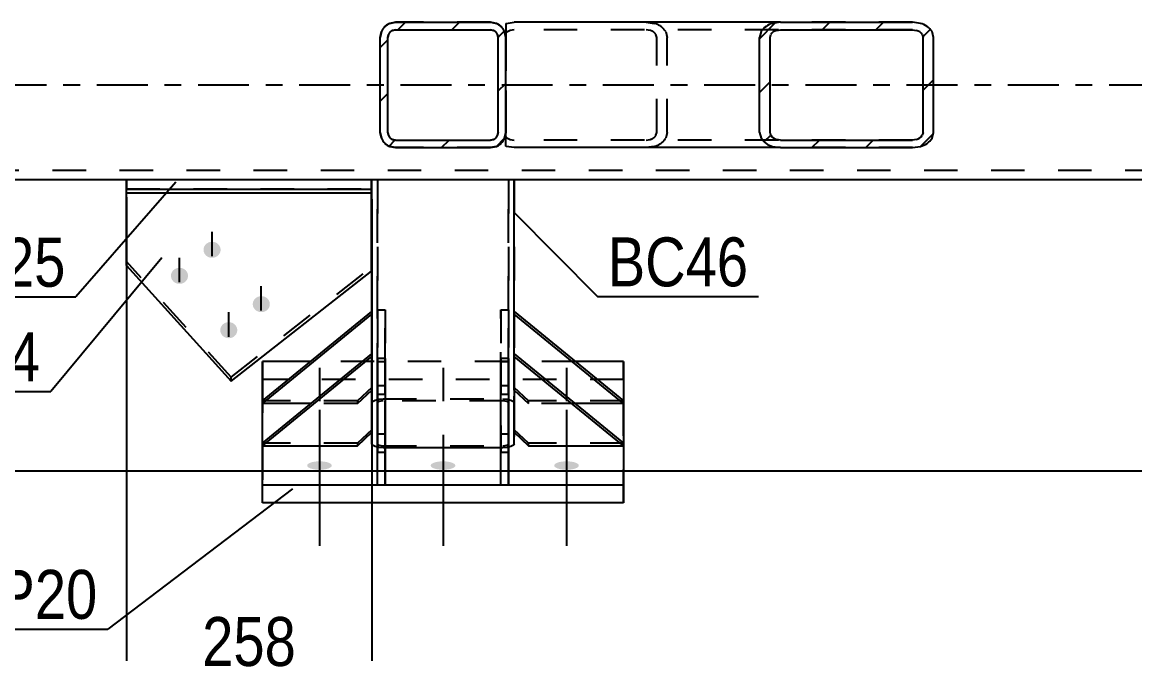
# Model space of a CAD drawing. Header units: millimetres. Extents: x 0 to 841, y 0 to 594.
# Drawn here: x 82.2 to 147.3, y 52.9 to 89.8 of the extents above; entities that cross this region are included whole.
import ezdxf

# ---------------------------------------------------------------- set-up
doc = ezdxf.new("R2010")
doc.units = ezdxf.units.MM
doc.linetypes.add('DXK_LINE_DOT2', pattern=[3.9198, 1.9599, -1.9599])
doc.linetypes.add('DXK_LINE_DOT3', pattern=[5.9187, 2.979, -0.9799, 0.9799, -0.9799])
doc.styles.add('Arial Narrow', font='ARIALN.TTF', dxfattribs={"height": 0.2})

# ---------------------------------------------------------------- blocks, each defined once
blk = doc.blocks.new('Part-761545952-5839 - 5633')
at = {"color": 2, "linetype": 'Continuous'}
for p, q in [((99.078, 69.952), (96.264, 69.952)), ((96.264, 62.732), (96.264, 69.952)), ((117.375, 69.952), (114.561, 69.952)), ((117.375, 69.952), (117.375, 62.732)), ((117.375, 62.732), (96.264, 62.732)), ((96.264, 61.687), (96.264, 62.732)), ((117.375, 62.732), (117.375, 61.687)), ((117.375, 61.687), (96.264, 61.687))]:
    blk.add_line(p, q, dxfattribs=at)
at = {"color": 7, "linetype": 'DXK_LINE_DOT2'}
for p, q in [((96.264, 69.952), (96.264, 68.908)), ((114.561, 69.952), (99.078, 69.952)), ((117.375, 68.908), (117.375, 69.952)), ((117.375, 68.908), (96.264, 68.908)), ((96.264, 68.908), (96.264, 61.687)), ((117.375, 61.687), (117.375, 68.908))]:
    blk.add_line(p, q, dxfattribs=at)
blk = doc.blocks.new('Bolt-761545952-5731 - 5633')
at = {"linetype": 'Continuous'}
for points in [[(99.597, 63.625), (99.447, 63.63), (99.304, 63.646), (99.173, 63.672), (99.061, 63.706), (98.972, 63.748), (98.91, 63.795), (98.879, 63.846), (98.879, 63.897), (98.91, 63.948), (98.972, 63.995), (99.061, 64.037), (99.173, 64.071), (99.304, 64.097), (99.447, 64.113), (99.597, 64.119), (99.747, 64.113), (99.891, 64.097), (100.022, 64.071), (100.134, 64.037), (100.223, 63.995), (100.284, 63.948), (100.316, 63.897), (100.316, 63.846), (100.284, 63.795), (100.223, 63.748), (100.134, 63.706), (100.022, 63.672), (99.891, 63.646), (99.747, 63.63)], [(106.82, 63.625), (106.669, 63.63), (106.526, 63.646), (106.395, 63.672), (106.283, 63.706), (106.194, 63.748), (106.133, 63.795), (106.101, 63.846), (106.101, 63.897), (106.133, 63.948), (106.194, 63.995), (106.283, 64.037), (106.395, 64.071), (106.526, 64.097), (106.669, 64.113), (106.82, 64.119), (106.97, 64.113), (107.113, 64.097), (107.244, 64.071), (107.356, 64.037), (107.445, 63.995), (107.506, 63.948), (107.538, 63.897), (107.538, 63.846), (107.506, 63.795), (107.445, 63.748), (107.356, 63.706), (107.244, 63.672), (107.113, 63.646), (106.97, 63.63)], [(114.042, 63.625), (113.892, 63.63), (113.748, 63.646), (113.617, 63.672), (113.505, 63.706), (113.416, 63.748), (113.355, 63.795), (113.323, 63.846), (113.323, 63.897), (113.355, 63.948), (113.416, 63.995), (113.505, 64.037), (113.617, 64.071), (113.748, 64.097), (113.892, 64.113), (114.042, 64.119), (114.192, 64.113), (114.336, 64.097), (114.466, 64.071), (114.578, 64.037), (114.667, 63.995), (114.729, 63.948), (114.76, 63.897), (114.76, 63.846), (114.729, 63.795), (114.667, 63.748), (114.578, 63.706), (114.466, 63.672), (114.336, 63.646), (114.192, 63.63)]]:
    blk.add_hatch(color=1, dxfattribs=at).paths.add_polyline_path(points)
at = {"color": 1, "linetype": 'DXK_LINE_DOT2'}
for p, q in [((99.597, 69.595), (99.597, 64.113)), ((106.819, 69.595), (106.819, 64.113)), ((114.042, 69.595), (114.041, 64.113)), ((99.597, 67.125), (99.597, 61.643)), ((114.042, 67.125), (114.042, 61.643))]:
    blk.add_line(p, q, dxfattribs=at)
at = {"color": 1, "linetype": 'Continuous'}
for p, q in [((99.597, 64.655), (99.597, 59.173)), ((106.82, 64.655), (106.819, 59.173)), ((114.042, 64.655), (114.042, 59.173))]:
    blk.add_line(p, q, dxfattribs=at)
blk = doc.blocks.new('Part-761545952-5821 - 5633')
at = {"linetype": 'Continuous'}
h = blk.add_hatch(dxfattribs=at)
h.set_pattern_fill('', scale=0.7, style=0, pattern_type=0)
h.set_pattern_definition([(45, (109.938, 82.5347), (-1.57154, 1.57154), [])])
h.paths.add_polyline_path([(109.598, 82.467), (109.938, 82.535), (110.226, 82.727), (110.419, 83.016), (110.487, 83.356), (110.487, 88.912), (110.419, 89.252), (110.226, 89.54), (109.938, 89.733), (109.598, 89.8), (104.042, 89.8), (103.702, 89.733), (103.414, 89.54), (103.221, 89.252), (103.153, 88.912), (103.153, 83.356), (103.221, 83.016), (103.414, 82.727), (103.702, 82.535), (104.042, 82.467)])
h.paths.add_polyline_path([(103.872, 82.945), (103.728, 83.042), (103.632, 83.186), (103.598, 83.356), (103.598, 88.912), (103.632, 89.082), (103.728, 89.226), (103.872, 89.322), (104.042, 89.356), (109.598, 89.356), (109.768, 89.322), (109.912, 89.226), (110.009, 89.082), (110.042, 88.912), (110.042, 83.356), (110.009, 83.186), (109.912, 83.042), (109.768, 82.945), (109.598, 82.912), (104.042, 82.912)])
at = {"color": 7, "linetype": 'DXK_LINE_DOT2'}
for p, q in [((103.702, 89.733), (104.042, 89.8)), ((109.598, 89.8), (104.042, 89.8)), ((109.598, 89.8), (109.938, 89.733)), ((103.153, 88.912), (103.221, 89.251)), ((103.221, 89.251), (103.221, 89.252)), ((104.042, 89.356), (103.872, 89.322)), ((104.042, 89.356), (109.598, 89.356)), ((109.768, 89.322), (109.598, 89.356)), ((110.419, 89.252), (110.486, 88.912)), ((103.153, 83.356), (103.153, 88.912)), ((103.631, 89.081), (103.598, 88.912)), ((103.598, 83.356), (103.598, 88.912)), ((103.631, 89.082), (103.631, 89.081)), ((110.042, 88.912), (110.008, 89.082)), ((110.042, 83.356), (110.042, 88.912)), ((110.486, 83.356), (110.486, 88.912)), ((103.153, 83.355), (103.153, 83.356)), ((103.221, 83.016), (103.153, 83.355)), ((103.598, 83.356), (103.598, 83.355)), ((103.598, 83.355), (103.631, 83.186)), ((110.008, 83.186), (110.042, 83.356)), ((110.486, 83.356), (110.419, 83.016)), ((103.872, 82.945), (104.042, 82.912)), ((104.042, 82.912), (109.598, 82.912)), ((109.598, 82.912), (109.768, 82.945)), ((104.042, 82.467), (103.702, 82.535)), ((109.598, 82.467), (104.042, 82.467)), ((109.938, 82.535), (109.598, 82.467))]:
    blk.add_line(p, q, dxfattribs=at)
at = {"color": 2, "linetype": 'Continuous'}
for p, q in [((104.042, 89.8), (103.702, 89.733)), ((104.042, 89.8), (104.042, 89.8)), ((104.042, 89.8), (109.598, 89.8)), ((109.598, 89.8), (109.598, 89.8)), ((109.938, 89.733), (109.598, 89.8)), ((103.221, 89.252), (103.153, 88.912)), ((103.872, 89.322), (104.042, 89.356)), ((104.042, 89.356), (104.042, 89.356)), ((104.042, 89.356), (109.598, 89.356)), ((109.598, 89.356), (109.598, 89.356)), ((109.598, 89.356), (109.768, 89.322)), ((110.487, 88.912), (110.419, 89.252)), ((103.153, 88.912), (103.153, 88.912)), ((103.153, 83.356), (103.153, 88.912)), ((103.598, 88.912), (103.632, 89.082)), ((103.598, 88.912), (103.598, 88.912)), ((103.598, 83.356), (103.598, 88.912)), ((110.009, 89.082), (110.042, 88.912)), ((110.042, 88.912), (110.042, 88.912)), ((110.042, 83.356), (110.042, 88.912)), ((110.487, 88.912), (110.486, 88.912)), ((110.487, 83.356), (110.487, 88.912)), ((103.153, 83.356), (103.153, 83.356)), ((103.153, 83.356), (103.221, 83.016)), ((103.598, 83.356), (103.598, 83.356)), ((103.632, 83.186), (103.598, 83.356)), ((110.042, 83.356), (110.009, 83.186)), ((110.042, 83.356), (110.042, 83.356)), ((110.419, 83.016), (110.487, 83.356)), ((110.487, 83.356), (110.486, 83.356)), ((104.042, 82.912), (103.872, 82.945)), ((104.042, 82.912), (104.042, 82.912)), ((104.042, 82.912), (109.598, 82.912)), ((109.768, 82.945), (109.598, 82.912)), ((109.598, 82.912), (109.598, 82.912)), ((103.702, 82.535), (104.042, 82.467)), ((104.042, 82.467), (104.042, 82.467)), ((104.042, 82.467), (109.598, 82.467)), ((109.598, 82.467), (109.938, 82.535)), ((109.598, 82.467), (109.598, 82.467))]:
    blk.add_line(p, q, dxfattribs=at)
at = {"color": 7, "linetype": 'DXK_LINE_DOT3'}
blk.add_line((106.82, 86.134), (106.82, 86.134), dxfattribs=at)
at = {"color": 7, "linetype": 'DXK_LINE_DOT2'}
for centre, radius, start, end in [((104.042, 88.912), 0.889, 112.5, 157.5), ((104.042, 88.912), 0.444, 112.5, 157.5), ((109.598, 88.912), 0.444, 22.5, 67.5), ((109.598, 88.912), 0.889, 22.5, 67.5), ((104.042, 83.356), 0.889, 202.5, 247.5), ((104.042, 83.356), 0.444, 202.5, 247.5), ((109.598, 83.356), 0.444, 292.5, 337.5), ((109.598, 83.356), 0.889, 292.5, 337.5)]:
    blk.add_arc(centre, radius, start, end, dxfattribs=at)
at = {"color": 2, "linetype": 'Continuous'}
for centre, radius, start, end in [((104.042, 88.912), 0.889, 112.5, 157.5), ((104.042, 88.912), 0.444, 112.5, 157.5), ((109.598, 88.912), 0.444, 22.5, 67.5), ((109.598, 88.912), 0.889, 22.5, 67.5), ((104.042, 83.356), 0.889, 202.5, 247.5), ((104.042, 83.356), 0.444, 202.5, 247.5), ((109.598, 83.356), 0.444, 292.5, 337.5), ((109.598, 83.356), 0.889, 292.5, 337.5)]:
    blk.add_arc(centre, radius, start, end, dxfattribs=at)
blk = doc.blocks.new('Part-761545952-5708 - 5633')
at = {"color": 2, "linetype": 'Continuous'}
for p, q in [((96.264, 67.653), (102.653, 72.873)), ((96.264, 67.501), (102.653, 72.721)), ((96.264, 67.501), (96.264, 67.653)), ((99.101, 67.501), (96.264, 67.501))]:
    blk.add_line(p, q, dxfattribs=at)
at = {"color": 7, "linetype": 'DXK_LINE_DOT2'}
for p, q in [((102.653, 72.873), (102.653, 68.436)), ((102.653, 72.873), (102.653, 72.721)), ((102.653, 68.284), (102.653, 72.721)), ((102.653, 68.436), (101.819, 67.653)), ((102.653, 68.436), (102.653, 68.284)), ((101.819, 67.653), (96.264, 67.653)), ((101.819, 67.501), (102.653, 68.284)), ((101.819, 67.653), (101.819, 67.501)), ((101.819, 67.501), (99.101, 67.501))]:
    blk.add_line(p, q, dxfattribs=at)
blk = doc.blocks.new('Part-761545952-5713 - 5633')
at = {"color": 2, "linetype": 'Continuous'}
for p, q in [((96.264, 65.183), (102.653, 70.403)), ((96.264, 65.031), (102.653, 70.251)), ((102.653, 70.251), (102.653, 70.365)), ((102.653, 65.814), (102.653, 70.251)), ((101.819, 65.031), (102.653, 65.814)), ((96.264, 65.183), (96.264, 65.031)), ((96.264, 65.031), (101.819, 65.031))]:
    blk.add_line(p, q, dxfattribs=at)
at = {"color": 7, "linetype": 'DXK_LINE_DOT2'}
for p, q in [((102.653, 70.403), (102.653, 65.966)), ((102.653, 65.966), (101.819, 65.183)), ((102.653, 65.966), (102.653, 65.814)), ((101.819, 65.183), (96.264, 65.183)), ((101.819, 65.183), (101.819, 65.031))]:
    blk.add_line(p, q, dxfattribs=at)
blk = doc.blocks.new('Part-761545952-5718 - 5633')
at = {"color": 2, "linetype": 'Continuous'}
for p, q in [((110.986, 72.873), (117.375, 67.653)), ((117.375, 67.501), (110.986, 72.721)), ((117.375, 67.501), (117.375, 67.653)), ((117.375, 67.501), (114.538, 67.501))]:
    blk.add_line(p, q, dxfattribs=at)
at = {"color": 7, "linetype": 'DXK_LINE_DOT2'}
for p, q in [((110.986, 72.721), (110.986, 72.873)), ((110.986, 68.436), (110.986, 72.873)), ((110.986, 72.721), (110.986, 68.284)), ((110.986, 68.284), (110.986, 68.436)), ((111.819, 67.653), (110.986, 68.436)), ((110.986, 68.284), (111.819, 67.501)), ((111.819, 67.501), (111.819, 67.653)), ((117.375, 67.653), (111.819, 67.653)), ((114.538, 67.501), (111.819, 67.501))]:
    blk.add_line(p, q, dxfattribs=at)
blk = doc.blocks.new('Part-761545952-5723 - 5633')
at = {"color": 2, "linetype": 'Continuous'}
for p, q in [((110.986, 70.403), (117.375, 65.183)), ((110.986, 70.251), (110.986, 70.365)), ((110.986, 70.251), (110.986, 65.814)), ((117.375, 65.031), (110.986, 70.251)), ((110.986, 65.814), (111.819, 65.031)), ((117.375, 65.031), (117.375, 65.183)), ((111.819, 65.031), (117.375, 65.031))]:
    blk.add_line(p, q, dxfattribs=at)
at = {"color": 7, "linetype": 'DXK_LINE_DOT2'}
for p, q in [((110.986, 70.365), (110.986, 70.403)), ((110.986, 65.966), (110.986, 70.403)), ((110.986, 65.814), (110.986, 65.966)), ((111.819, 65.183), (110.986, 65.966)), ((111.819, 65.031), (111.819, 65.183)), ((117.375, 65.183), (111.819, 65.183))]:
    blk.add_line(p, q, dxfattribs=at)
blk = doc.blocks.new('Part-761545952-5728 - 5633')
at = {"color": 2, "linetype": 'Continuous'}
for p, q in [((110.653, 70.137), (110.208, 70.137)), ((110.208, 62.731), (110.208, 70.137)), ((110.653, 70.137), (110.653, 62.731)), ((110.653, 62.731), (110.208, 62.731))]:
    blk.add_line(p, q, dxfattribs=at)
at = {"color": 7, "linetype": 'DXK_LINE_DOT2'}
for p, q in [((110.208, 70.137), (110.208, 65.7)), ((110.653, 65.7), (110.653, 70.137)), ((110.653, 65.7), (110.208, 65.7)), ((110.208, 65.7), (110.208, 64.631)), ((110.653, 64.631), (110.653, 65.7)), ((110.653, 64.631), (110.208, 64.631)), ((110.208, 62.731), (110.208, 64.631)), ((110.653, 62.731), (110.653, 64.631))]:
    blk.add_line(p, q, dxfattribs=at)
blk = doc.blocks.new('Bolt-761545952-5805 - 5633')
at = {"linetype": 'Continuous'}
for points in [[(93.315, 76.961), (93.419, 76.951), (93.519, 76.921), (93.609, 76.872), (93.687, 76.806), (93.748, 76.726), (93.791, 76.637), (93.813, 76.541), (93.813, 76.442), (93.791, 76.346), (93.748, 76.257), (93.687, 76.177), (93.609, 76.111), (93.519, 76.062), (93.419, 76.032), (93.315, 76.022), (93.212, 76.032), (93.112, 76.062), (93.022, 76.111), (92.944, 76.177), (92.882, 76.257), (92.84, 76.346), (92.818, 76.442), (92.818, 76.541), (92.84, 76.637), (92.882, 76.726), (92.944, 76.806), (93.022, 76.872), (93.112, 76.921), (93.212, 76.951)], [(91.412, 75.438), (91.516, 75.428), (91.615, 75.398), (91.706, 75.349), (91.783, 75.283), (91.845, 75.204), (91.887, 75.114), (91.909, 75.018), (91.909, 74.92), (91.887, 74.823), (91.845, 74.734), (91.783, 74.654), (91.706, 74.589), (91.615, 74.539), (91.516, 74.509), (91.412, 74.499), (91.308, 74.509), (91.209, 74.539), (91.118, 74.589), (91.04, 74.654), (90.979, 74.734), (90.936, 74.823), (90.915, 74.92), (90.915, 75.018), (90.936, 75.114), (90.979, 75.204), (91.04, 75.283), (91.118, 75.349), (91.209, 75.398), (91.308, 75.428)], [(96.197, 73.781), (96.3, 73.771), (96.4, 73.741), (96.49, 73.692), (96.568, 73.626), (96.63, 73.546), (96.672, 73.457), (96.694, 73.361), (96.694, 73.262), (96.672, 73.166), (96.63, 73.076), (96.568, 72.997), (96.49, 72.931), (96.4, 72.882), (96.3, 72.852), (96.197, 72.842), (96.093, 72.852), (95.993, 72.882), (95.903, 72.931), (95.825, 72.997), (95.764, 73.076), (95.721, 73.166), (95.699, 73.262), (95.699, 73.361), (95.721, 73.457), (95.764, 73.546), (95.825, 73.626), (95.903, 73.692), (95.993, 73.741), (96.093, 73.771)], [(94.293, 72.258), (94.397, 72.248), (94.496, 72.218), (94.587, 72.169), (94.664, 72.103), (94.726, 72.023), (94.768, 71.934), (94.79, 71.838), (94.79, 71.739), (94.768, 71.643), (94.726, 71.554), (94.664, 71.474), (94.587, 71.408), (94.496, 71.359), (94.397, 71.329), (94.293, 71.319), (94.189, 71.329), (94.09, 71.359), (93.999, 71.408), (93.921, 71.474), (93.86, 71.554), (93.817, 71.643), (93.796, 71.739), (93.796, 71.838), (93.817, 71.934), (93.86, 72.023), (93.921, 72.103), (93.999, 72.169), (94.09, 72.218), (94.189, 72.248)]]:
    blk.add_hatch(color=1, dxfattribs=at).paths.add_polyline_path(points)
at = {"color": 1, "linetype": 'Continuous'}
for p, q in [((93.315, 76.111), (93.315, 77.537)), ((91.412, 74.589), (91.412, 76.014)), ((96.197, 72.931), (96.197, 74.356)), ((94.293, 71.409), (94.293, 72.834))]:
    blk.add_line(p, q, dxfattribs=at)
blk = doc.blocks.new('Part-761545952-5773 - 5633')
at = {"color": 2, "linetype": 'Continuous'}
for p, q in [((103.431, 70.137), (102.986, 70.137)), ((102.986, 62.731), (102.986, 70.137)), ((103.431, 70.137), (103.431, 62.731)), ((103.431, 62.731), (102.986, 62.731))]:
    blk.add_line(p, q, dxfattribs=at)
at = {"color": 7, "linetype": 'DXK_LINE_DOT2'}
for p, q in [((102.986, 70.137), (102.986, 65.7)), ((103.431, 65.7), (103.431, 70.137)), ((103.431, 65.7), (102.986, 65.7)), ((102.986, 65.7), (102.986, 64.631)), ((103.431, 64.631), (103.431, 65.7)), ((103.431, 64.631), (102.986, 64.631)), ((102.986, 62.731), (102.986, 64.631)), ((103.431, 62.731), (103.431, 64.631))]:
    blk.add_line(p, q, dxfattribs=at)
blk = doc.blocks.new('Part-761545952-5778 - 5633')
at = {"color": 7, "linetype": 'DXK_LINE_DOT2'}
for p, q in [((110.208, 68.55), (110.208, 72.987)), ((110.208, 72.987), (110.208, 69.952)), ((110.208, 72.987), (110.653, 72.987)), ((110.653, 72.987), (110.653, 68.55)), ((110.653, 69.952), (110.653, 72.987)), ((110.208, 69.952), (110.208, 68.052)), ((110.208, 69.952), (110.653, 69.952)), ((110.653, 68.052), (110.653, 69.952)), ((110.208, 68.052), (110.208, 68.55)), ((110.208, 68.55), (110.653, 68.55)), ((110.653, 68.55), (110.653, 68.052)), ((110.208, 68.052), (110.653, 68.052))]:
    blk.add_line(p, q, dxfattribs=at)
blk = doc.blocks.new('Part-761545952-5783 - 5633')
at = {"color": 7, "linetype": 'DXK_LINE_DOT2'}
for p, q in [((102.986, 68.55), (102.986, 72.987)), ((102.986, 72.987), (102.986, 69.952)), ((102.986, 72.987), (103.43, 72.987)), ((103.43, 72.987), (103.43, 68.55)), ((103.43, 69.952), (103.43, 72.987)), ((102.986, 69.952), (102.986, 68.052)), ((102.986, 69.952), (103.43, 69.952)), ((103.43, 68.052), (103.43, 69.952)), ((102.986, 68.052), (102.986, 68.55)), ((102.986, 68.55), (103.43, 68.55)), ((103.43, 68.55), (103.43, 68.052)), ((102.986, 68.052), (103.43, 68.052))]:
    blk.add_line(p, q, dxfattribs=at)
blk = doc.blocks.new('Part-761545952-5789 - 5633')
at = {"color": 7, "linetype": 'DXK_LINE_DOT2'}
for p, q in [((88.311, 80.023), (88.311, 80.051)), ((88.311, 80.051), (102.635, 80.051)), ((88.311, 80.023), (88.311, 80.051)), ((102.635, 80.023), (102.635, 80.051)), ((102.635, 80.023), (102.635, 80.051)), ((94.433, 69.043), (88.311, 75.801)), ((94.433, 69.043), (102.635, 75.472)), ((94.433, 68.815), (94.433, 69.043))]:
    blk.add_line(p, q, dxfattribs=at)
at = {"color": 2, "linetype": 'Continuous'}
for p, q in [((88.311, 75.573), (88.311, 80.023)), ((102.635, 75.244), (102.635, 80.023)), ((88.311, 79.823), (102.635, 79.823)), ((88.311, 75.573), (94.433, 68.815)), ((94.433, 68.815), (102.635, 75.244))]:
    blk.add_line(p, q, dxfattribs=at)
blk = doc.blocks.new('Part-761545952-5804 - 5633')
at = {"color": 2, "linetype": 'Continuous'}
for p, q in [((88.311, 80.023), (88.311, 80.578)), ((102.635, 80.023), (88.311, 80.023)), ((102.635, 80.578), (102.635, 80.023)), ((102.635, 80.023), (102.635, 80.023))]:
    blk.add_line(p, q, dxfattribs=at)
at = {"color": 7, "linetype": 'DXK_LINE_DOT2'}
for p, q in [((102.635, 80.578), (88.311, 80.578)), ((88.311, 80.578), (88.311, 80.023)), ((102.635, 80.023), (102.635, 80.578)), ((102.635, 80.578), (102.635, 80.578))]:
    blk.add_line(p, q, dxfattribs=at)
blk = doc.blocks.new('Part-761545952-5815 - 5633')
at = {"color": 2, "linetype": 'Continuous'}
for p, q in [((102.653, 70.365), (102.653, 80.578)), ((110.986, 70.365), (110.986, 80.578)), ((102.653, 65.145), (102.653, 65.814)), ((110.986, 65.145), (110.986, 65.814)), ((102.704, 65.057), (102.653, 65.145)), ((102.848, 64.983), (102.704, 65.057)), ((110.935, 65.057), (110.791, 64.983)), ((110.986, 65.145), (110.935, 65.057)), ((102.986, 64.952), (102.848, 64.983)), ((110.208, 64.917), (103.431, 64.917)), ((110.791, 64.983), (110.653, 64.952))]:
    blk.add_line(p, q, dxfattribs=at)
at = {"color": 7, "linetype": 'DXK_LINE_DOT2'}
for p, q in [((110.986, 80.578), (102.653, 80.578)), ((102.653, 67.539), (102.653, 80.578)), ((102.986, 65.145), (102.986, 80.578)), ((102.986, 80.578), (102.986, 67.539)), ((110.653, 65.145), (110.653, 80.578)), ((110.653, 80.578), (110.653, 67.539)), ((110.986, 80.578), (110.986, 80.578)), ((110.986, 80.578), (110.986, 67.539)), ((102.653, 65.814), (102.653, 70.365)), ((110.986, 65.814), (110.986, 70.365)), ((102.703, 67.626), (102.848, 67.7)), ((102.848, 67.7), (103.064, 67.75)), ((103.064, 67.75), (103.319, 67.767)), ((103.319, 67.653), (103.192, 67.644)), ((103.319, 67.767), (110.319, 67.767)), ((110.319, 67.653), (103.319, 67.653)), ((110.319, 67.767), (110.574, 67.75)), ((110.447, 67.644), (110.319, 67.653)), ((110.574, 67.75), (110.791, 67.7)), ((110.791, 67.7), (110.935, 67.626)), ((102.653, 67.539), (102.703, 67.626)), ((102.653, 65.145), (102.653, 67.539)), ((103.011, 67.582), (102.986, 67.539)), ((102.986, 67.539), (102.986, 65.145)), ((103.084, 67.619), (103.011, 67.582)), ((103.192, 67.644), (103.084, 67.619)), ((110.555, 67.619), (110.447, 67.644)), ((110.627, 67.582), (110.555, 67.619)), ((110.653, 67.539), (110.627, 67.582)), ((110.653, 67.539), (110.653, 65.145)), ((110.935, 67.626), (110.986, 67.539)), ((110.986, 67.539), (110.986, 65.145)), ((102.986, 65.145), (103.012, 65.101)), ((103.012, 65.101), (103.084, 65.064)), ((103.084, 65.064), (103.192, 65.039)), ((110.447, 65.039), (110.555, 65.064)), ((110.555, 65.064), (110.627, 65.101)), ((110.627, 65.101), (110.653, 65.145)), ((103.064, 64.934), (102.986, 64.952)), ((103.319, 64.917), (103.064, 64.934)), ((103.192, 65.039), (103.319, 65.031)), ((103.319, 65.031), (110.319, 65.031)), ((103.431, 64.917), (103.319, 64.917)), ((110.319, 64.917), (110.208, 64.917)), ((110.319, 65.031), (110.447, 65.039)), ((110.575, 64.934), (110.319, 64.917)), ((110.653, 64.952), (110.575, 64.934))]:
    blk.add_line(p, q, dxfattribs=at)
blk = doc.blocks.new('Part-761545952-5855 - 5633')
at = {"linetype": 'Continuous'}
h = blk.add_hatch(dxfattribs=at)
h.set_pattern_fill('', scale=0.7, style=0, pattern_type=0)
h.set_pattern_definition([(45, (134.7435, 82.5347), (-1.57154, 1.57154), [])])
h.paths.add_polyline_path([(134.271, 82.467), (134.743, 82.535), (135.144, 82.727), (135.411, 83.016), (135.505, 83.356), (135.505, 88.912), (135.411, 89.252), (135.144, 89.54), (134.743, 89.733), (134.271, 89.8), (126.559, 89.8), (126.087, 89.733), (125.686, 89.54), (125.419, 89.252), (125.325, 88.912), (125.325, 83.356), (125.419, 83.016), (125.686, 82.727), (126.087, 82.535), (126.559, 82.467)])
h.paths.add_polyline_path([(126.323, 82.945), (126.123, 83.042), (125.989, 83.186), (125.942, 83.356), (125.942, 88.912), (125.989, 89.082), (126.123, 89.226), (126.323, 89.322), (126.559, 89.356), (134.271, 89.356), (134.507, 89.322), (134.708, 89.226), (134.841, 89.082), (134.888, 88.912), (134.888, 83.356), (134.841, 83.186), (134.708, 83.042), (134.507, 82.945), (134.271, 82.912), (126.559, 82.912)])
at = {"color": 2, "linetype": 'Continuous'}
for p, q in [((110.515, 89.733), (110.987, 89.8)), ((126.559, 89.8), (110.987, 89.8)), ((126.559, 89.8), (126.087, 89.733)), ((126.559, 89.8), (134.271, 89.8)), ((134.743, 89.733), (134.271, 89.8)), ((110.486, 89.719), (110.515, 89.733)), ((110.486, 89.719), (110.486, 88.913)), ((125.419, 89.252), (125.325, 88.912)), ((126.323, 89.322), (126.559, 89.356)), ((126.559, 89.356), (134.271, 89.356)), ((134.271, 89.356), (134.507, 89.322)), ((135.505, 88.912), (135.411, 89.252)), ((125.325, 83.356), (125.325, 88.912)), ((125.942, 88.912), (125.989, 89.082)), ((125.942, 83.356), (125.942, 88.912)), ((134.841, 89.082), (134.888, 88.912)), ((134.888, 83.356), (134.888, 88.912)), ((135.505, 83.356), (135.505, 88.912)), ((110.486, 82.727), (110.486, 83.355)), ((125.325, 83.356), (125.419, 83.016)), ((125.989, 83.186), (125.942, 83.356)), ((134.888, 83.356), (134.841, 83.186)), ((135.411, 83.016), (135.505, 83.356)), ((110.486, 82.549), (110.486, 82.727)), ((126.559, 82.912), (126.323, 82.945)), ((126.559, 82.912), (134.271, 82.912)), ((134.507, 82.945), (134.271, 82.912)), ((110.515, 82.535), (110.486, 82.549)), ((110.987, 82.467), (110.515, 82.535)), ((126.559, 82.467), (110.987, 82.467)), ((126.087, 82.535), (126.559, 82.467)), ((126.559, 82.467), (134.271, 82.467)), ((134.271, 82.467), (134.743, 82.535))]:
    blk.add_line(p, q, dxfattribs=at)
at = {"color": 7, "linetype": 'DXK_LINE_DOT2'}
for p, q in [((118.7, 89.8), (119.172, 89.733)), ((134.271, 89.8), (126.559, 89.8)), ((110.486, 89.719), (110.486, 82.549)), ((110.551, 89.226), (110.486, 89.156)), ((110.751, 89.322), (110.551, 89.226)), ((110.987, 89.356), (110.751, 89.322)), ((134.271, 89.356), (110.987, 89.356)), ((118.936, 89.322), (118.7, 89.356)), ((119.84, 89.252), (119.934, 88.912)), ((110.486, 88.913), (110.486, 83.355)), ((119.317, 88.912), (119.27, 89.082)), ((119.317, 83.356), (119.317, 88.912)), ((119.934, 83.356), (119.934, 88.912)), ((119.27, 83.186), (119.317, 83.356)), ((119.934, 83.356), (119.84, 83.016)), ((110.486, 83.111), (110.551, 83.042)), ((110.551, 83.042), (110.751, 82.945)), ((110.751, 82.945), (110.987, 82.912)), ((134.271, 82.912), (110.987, 82.912)), ((118.7, 82.912), (118.936, 82.945)), ((119.172, 82.535), (118.7, 82.467)), ((134.271, 82.467), (126.559, 82.467))]:
    blk.add_line(p, q, dxfattribs=at)
for centre, radius, start, end in [((118.797, 88.777), 0.563, 32.7838, 75.68218), ((118.894, 88.642), 1.125, 32.7838, 75.68218), ((118.797, 83.491), 0.563, 284.31782, 327.2162), ((118.894, 83.625), 1.125, 284.31782, 327.2162)]:
    blk.add_arc(centre, radius, start, end, dxfattribs=at)
at = {"color": 2, "linetype": 'Continuous'}
for centre, radius, start, end in [((126.365, 88.642), 1.125, 104.31777, 147.21613), ((126.462, 88.777), 0.563, 104.31777, 147.21613), ((134.368, 88.777), 0.563, 32.78387, 75.68223), ((134.465, 88.642), 1.125, 32.78387, 75.68223), ((126.365, 83.625), 1.125, 212.78387, 255.68223), ((126.462, 83.491), 0.563, 212.78387, 255.68223), ((134.368, 83.491), 0.563, 284.31777, 327.21613), ((134.465, 83.625), 1.125, 284.31777, 327.21613)]:
    blk.add_arc(centre, radius, start, end, dxfattribs=at)
blk = doc.blocks.new('Part-761545952-5869 - 5633')
at = {"color": 7, "linetype": 'DXK_LINE_DOT3'}
blk.add_line((68.821, 86.134), (297.617, 86.134), dxfattribs=at)
at = {"color": 7, "linetype": 'DXK_LINE_DOT2'}
blk.add_line((297.617, 81.134), (68.821, 81.134), dxfattribs=at)
at = {"color": 2, "linetype": 'Continuous'}
blk.add_line((297.617, 80.578), (68.821, 80.578), dxfattribs=at)
blk = doc.blocks.new('StraightDimension-761545952-6006 - 5633')
at = {"color": 7, "linetype": 'Continuous'}
for p, q in [((50.944, 79.578), (50.944, 48.397)), ((88.311, 79.578), (88.311, 48.397)), ((52.444, 51.397), (49.444, 50.197)), ((86.811, 50.197), (89.811, 51.397)), ((50.944, 50.797), (88.311, 50.797))]:
    blk.add_line(p, q, dxfattribs=at)
at = {"color": 0}
blk.add_wipeout([(73.884, 51.547), (73.884, 55.747), (65.371, 55.747), (65.371, 51.547)], dxfattribs=at)
at = {"color": 3, "style": 'Arial Narrow'}
blk.add_text('1120', height=2.8633, dxfattribs=at).set_placement((65.971, 52.147))
blk = doc.blocks.new('StraightDimension-761545952-6016 - 5633')
at = {"color": 7, "linetype": 'Continuous'}
blk.add_line((102.653, 79.45), (102.653, 48.397), dxfattribs=at)
blk = doc.blocks.new('StraightDimension-761545952-6029 - 5633')
at = {"color": 7, "linetype": 'Continuous'}
for p, q in [((88.311, 79.578), (88.311, 48.397)), ((102.653, 79.45), (102.653, 48.397)), ((89.811, 51.397), (86.811, 50.197)), ((101.153, 50.197), (104.153, 51.397)), ((88.311, 50.797), (102.653, 50.797))]:
    blk.add_line(p, q, dxfattribs=at)
at = {"color": 0}
blk.add_wipeout([(98.824, 51.547), (98.824, 55.747), (92.14, 55.747), (92.14, 51.547)], dxfattribs=at)
at = {"color": 3, "style": 'Arial Narrow'}
blk.add_text('258', height=2.8633, dxfattribs=at).set_placement((92.74, 52.147))
blk = doc.blocks.new('StraightDimension-761545952-8992 - 5633')
at = {"color": 7, "linetype": 'Continuous'}
blk.add_line((50.943, 63.557), (315.494, 63.557), dxfattribs=at)
blk = doc.blocks.new('Mark-761545952-5811 - 5633')
at = {"color": 30, "linetype": 'Continuous'}
for p, q in [((110.986, 78.667), (115.852, 73.752)), ((115.852, 73.752), (125.272, 73.752))]:
    blk.add_line(p, q, dxfattribs=at)
at = {"color": 0}
blk.add_wipeout([(124.672, 74.352), (124.672, 77.352), (116.452, 77.352), (116.452, 74.352)], dxfattribs=at)
blk.add_wipeout([(124.672, 74.352), (124.672, 77.352), (116.452, 77.352), (116.452, 74.352)], dxfattribs=at)
at = {"color": 3, "style": 'Arial Narrow'}
blk.add_text('BC46', height=2.8633, dxfattribs=at).set_placement((116.452, 74.352))
blk = doc.blocks.new('Mark-761545952-5800 - 5633')
at = {"color": 30, "linetype": 'Continuous'}
for p in [(91.189, 80.451), (74.657, 73.731)]:
    blk.add_line(p, (85.361, 73.731), dxfattribs=at)
at = {"color": 0}
blk.add_wipeout([(84.761, 74.331), (84.761, 77.331), (75.257, 77.331), (75.257, 74.331)], dxfattribs=at)
blk.add_wipeout([(84.761, 74.331), (84.761, 77.331), (75.257, 77.331), (75.257, 74.331)], dxfattribs=at)
at = {"color": 3, "style": 'Arial Narrow'}
blk.add_text('PL725', height=2.8633, dxfattribs=at).set_placement((75.257, 74.331))
blk = doc.blocks.new('Mark-761545952-5835 - 5633')
at = {"color": 30, "linetype": 'Continuous'}
for p in [(98.021, 62.512), (77.979, 54.305)]:
    blk.add_line(p, (87.218, 54.305), dxfattribs=at)
at = {"color": 0}
blk.add_wipeout([(86.618, 54.905), (86.618, 57.905), (78.579, 57.905), (78.579, 54.905)], dxfattribs=at)
blk.add_wipeout([(86.618, 54.905), (86.618, 57.905), (78.579, 57.905), (78.579, 54.905)], dxfattribs=at)
at = {"color": 3, "style": 'Arial Narrow'}
blk.add_text('SP20', height=2.8633, dxfattribs=at).set_placement((78.579, 54.905))
blk = doc.blocks.new('Mark-761545952-24012 - 5633')
at = {"color": 30, "linetype": 'Continuous'}
for p in [(90.38, 76.026), (73.178, 68.197)]:
    blk.add_line(p, (83.882, 68.197), dxfattribs=at)
at = {"color": 0}
blk.add_wipeout([(83.282, 68.797), (83.282, 71.797), (73.778, 71.797), (73.778, 68.797)], dxfattribs=at)
blk.add_wipeout([(83.282, 68.797), (83.282, 71.797), (73.778, 71.797), (73.778, 68.797)], dxfattribs=at)
at = {"color": 3, "style": 'Arial Narrow'}
blk.add_text('PL724', height=2.8633, dxfattribs=at).set_placement((73.778, 68.797))

msp = doc.modelspace()

# ---------------------------------------------------------------- block references
for name in ['Part-761545952-5869 - 5633', 'Part-761545952-5821 - 5633', 'Part-761545952-5855 - 5633', 'Part-761545952-5804 - 5633', 'Part-761545952-5789 - 5633', 'Part-761545952-5815 - 5633', 'Bolt-761545952-5805 - 5633', 'Part-761545952-5708 - 5633', 'Part-761545952-5783 - 5633', 'Part-761545952-5778 - 5633', 'Part-761545952-5718 - 5633', 'Part-761545952-5713 - 5633', 'Part-761545952-5723 - 5633', 'Part-761545952-5839 - 5633', 'Part-761545952-5773 - 5633', 'Part-761545952-5728 - 5633', 'Bolt-761545952-5731 - 5633']:
    msp.add_blockref(name, (0, 0))

# ---------------------------------------------------------------- next in the draw order: block references
for name in ['StraightDimension-761545952-6006 - 5633', 'StraightDimension-761545952-6016 - 5633']:
    msp.add_blockref(name, (0, 0))

# ---------------------------------------------------------------- next in the draw order: block references
msp.add_blockref('StraightDimension-761545952-6029 - 5633', (0, 0))

# ---------------------------------------------------------------- next in the draw order: block references
msp.add_blockref('StraightDimension-761545952-8992 - 5633', (0, 0))

# ---------------------------------------------------------------- next in the draw order: block references
for name in ['Mark-761545952-5800 - 5633', 'Mark-761545952-5811 - 5633', 'Mark-761545952-5835 - 5633']:
    msp.add_blockref(name, (0, 0))

# ---------------------------------------------------------------- next in the draw order: block references
msp.add_blockref('Mark-761545952-24012 - 5633', (0, 0))

doc.saveas('drawing.dxf')
